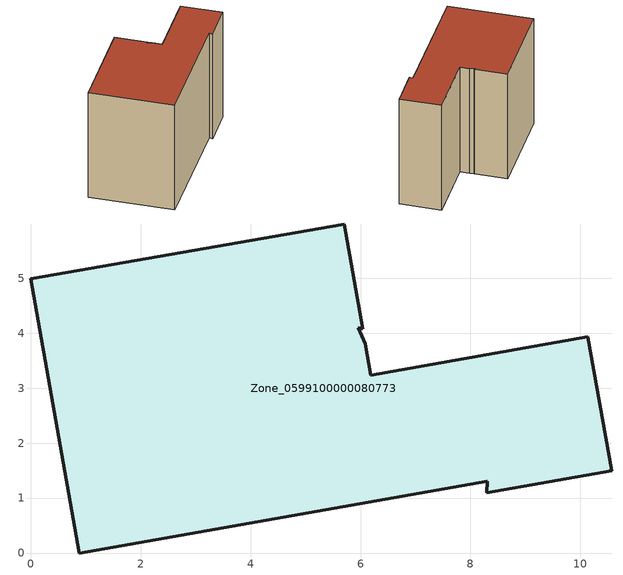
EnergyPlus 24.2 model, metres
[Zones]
Zone_0599100000080773
 floor ground (C_G): 8.31,1.31 0.88,0 0,4.99 5.7,5.99 6.04,4.08 5.96,4.1 6.09,3.81 6.19,3.24 10.14,3.94 10.57,1.5 8.3,1.1 z0
 wall outside (C_F): 5.7,5.99 0,4.99 0.88,0 8.31,1.31 8.3,1.1 10.57,1.5 10.14,3.94 6.19,3.24 6.09,3.81 5.96,4.1 6.04,4.08 5.7,5.99 z0:7.1
 roof outside (C_R): 0.88,0 8.31,1.31 8.3,1.1 10.57,1.5 10.14,3.94 6.19,3.24 6.09,3.81 5.96,4.1 6.04,4.08 5.7,5.99 0,4.99 z7.1
[BUILDING]
Pand.0599100000080773: North Axis=0; Terrain=City; Loads Convergence Tolerance Value=0.04; Temperature Convergence Tolerance Value=0.4; Solar Distribution=FullExterior; Maximum Number of Warmup Days=25; Minimum Number of Warmup Days=1
[Site:Location]
Rotterdam.The.Hague.AP_ZH_NLD Design_Conditions: Latitude=51.96; Longitude=4.45; Time Zone=1; Elevation=-4.5
[SITE:GROUNDTEMPERATURE:BUILDINGSURFACE]
18, 18, 18, 18, 18, 18, 18, 18, 18, 18, 18, 18
[MATERIAL] Thermal Absorptance=0.9; Solar Absorptance=0.7; Visible Absorptance=0.7
Name | Roughness | Thickness | Conductivity | Density | Specific Heat
G.TI.1946 | MediumSmooth | 0.15 | 1 | 540 | 1210
F.TI.1946 | Rough | 0.3 | 0.857143 | 1920 | 840
R.TI.1946 | MediumRough | 0.2 | 0.1 | 1500 | 1000
[CONSTRUCTION]
C_G: G.TI.1946
C_F: F.TI.1946
C_R: R.TI.1946
[ZONE]
Zone_0599100000080773: Type=1; Multiplier=1; Ceiling Height=Autocalculate; Volume=Autocalculate; Floor Area=autocalculate; Part of Total Floor Area=Yes
[ZONEINFILTRATION:DESIGNFLOWRATE]
Infil_Zone_0599100000080773: Zone or ZoneList or Space or SpaceList=Zone_0599100000080773; Schedule=AlwaysOn; Design Flow Rate Calculation Method=Flow/Area; Flow Rate per Floor Area=0.003; Constant Term Coefficient=1; Temperature Term Coefficient=0; Velocity Term Coefficient=0; Velocity Squared Term Coefficient=0
[HVACTEMPLATE:ZONE:IDEALLOADSAIRSYSTEM]
Zone_0599100000080773: Maximum Heating Supply Air Temperature=50; Minimum Cooling Supply Air Temperature=13; Maximum Heating Supply Air Humidity Ratio=0.0156; Minimum Cooling Supply Air Humidity Ratio=0.0077; Heating Limit=NoLimit; Cooling Limit=NoLimit; Dehumidification Control Type=ConstantSensibleHeatRatio; Cooling Sensible Heat Ratio=0.7; Dehumidification Setpoint=60; Humidification Control Type=None; Humidification Setpoint=30; Outdoor Air Method=None; Outdoor Air Flow Rate per Person=0.00944; Outdoor Air Flow Rate per Zone Floor Area=0; Outdoor Air Flow Rate per Zone=0; Demand Controlled Ventilation Type=None; Outdoor Air Economizer Type=NoEconomizer; Heat Recovery Type=None; Sensible Heat Recovery Effectiveness=0.7; Latent Heat Recovery Effectiveness=0.65
[ZONECONTROL:THERMOSTAT]
ThermostatControl_Zone_0599100000080773: Zone or ZoneList=Zone_0599100000080773; Control Type Schedule=DualSetpointControlType; Control 1=Thermostat_Zone_0599100000080773; Temperature Difference Between Cutout And Setpoint=0
[THERMOSTATSETPOINT:DUALSETPOINT]
Thermostat_Zone_0599100000080773: Heating Setpoint Temperature Schedule=HeatingSetpoint_Zone_0599100000080773; Cooling Setpoint Temperature Schedule=CoolingSetpoint_Zone_0599100000080773
[SCHEDULE:COMPACT]
HeatingSetpoint_Zone_0599100000080773: Through: 12/31, For: AllDays, Until: 24:00, 21
CoolingSetpoint_Zone_0599100000080773: Through: 12/31, For: AllDays, Until: 24:00, 24
DualSetpointControlType: Through: 12/31, For: AllDays, Until: 24:00, 4
AlwaysOn: Through: 12/31, For: AllDays, Until: 24:00, 1
